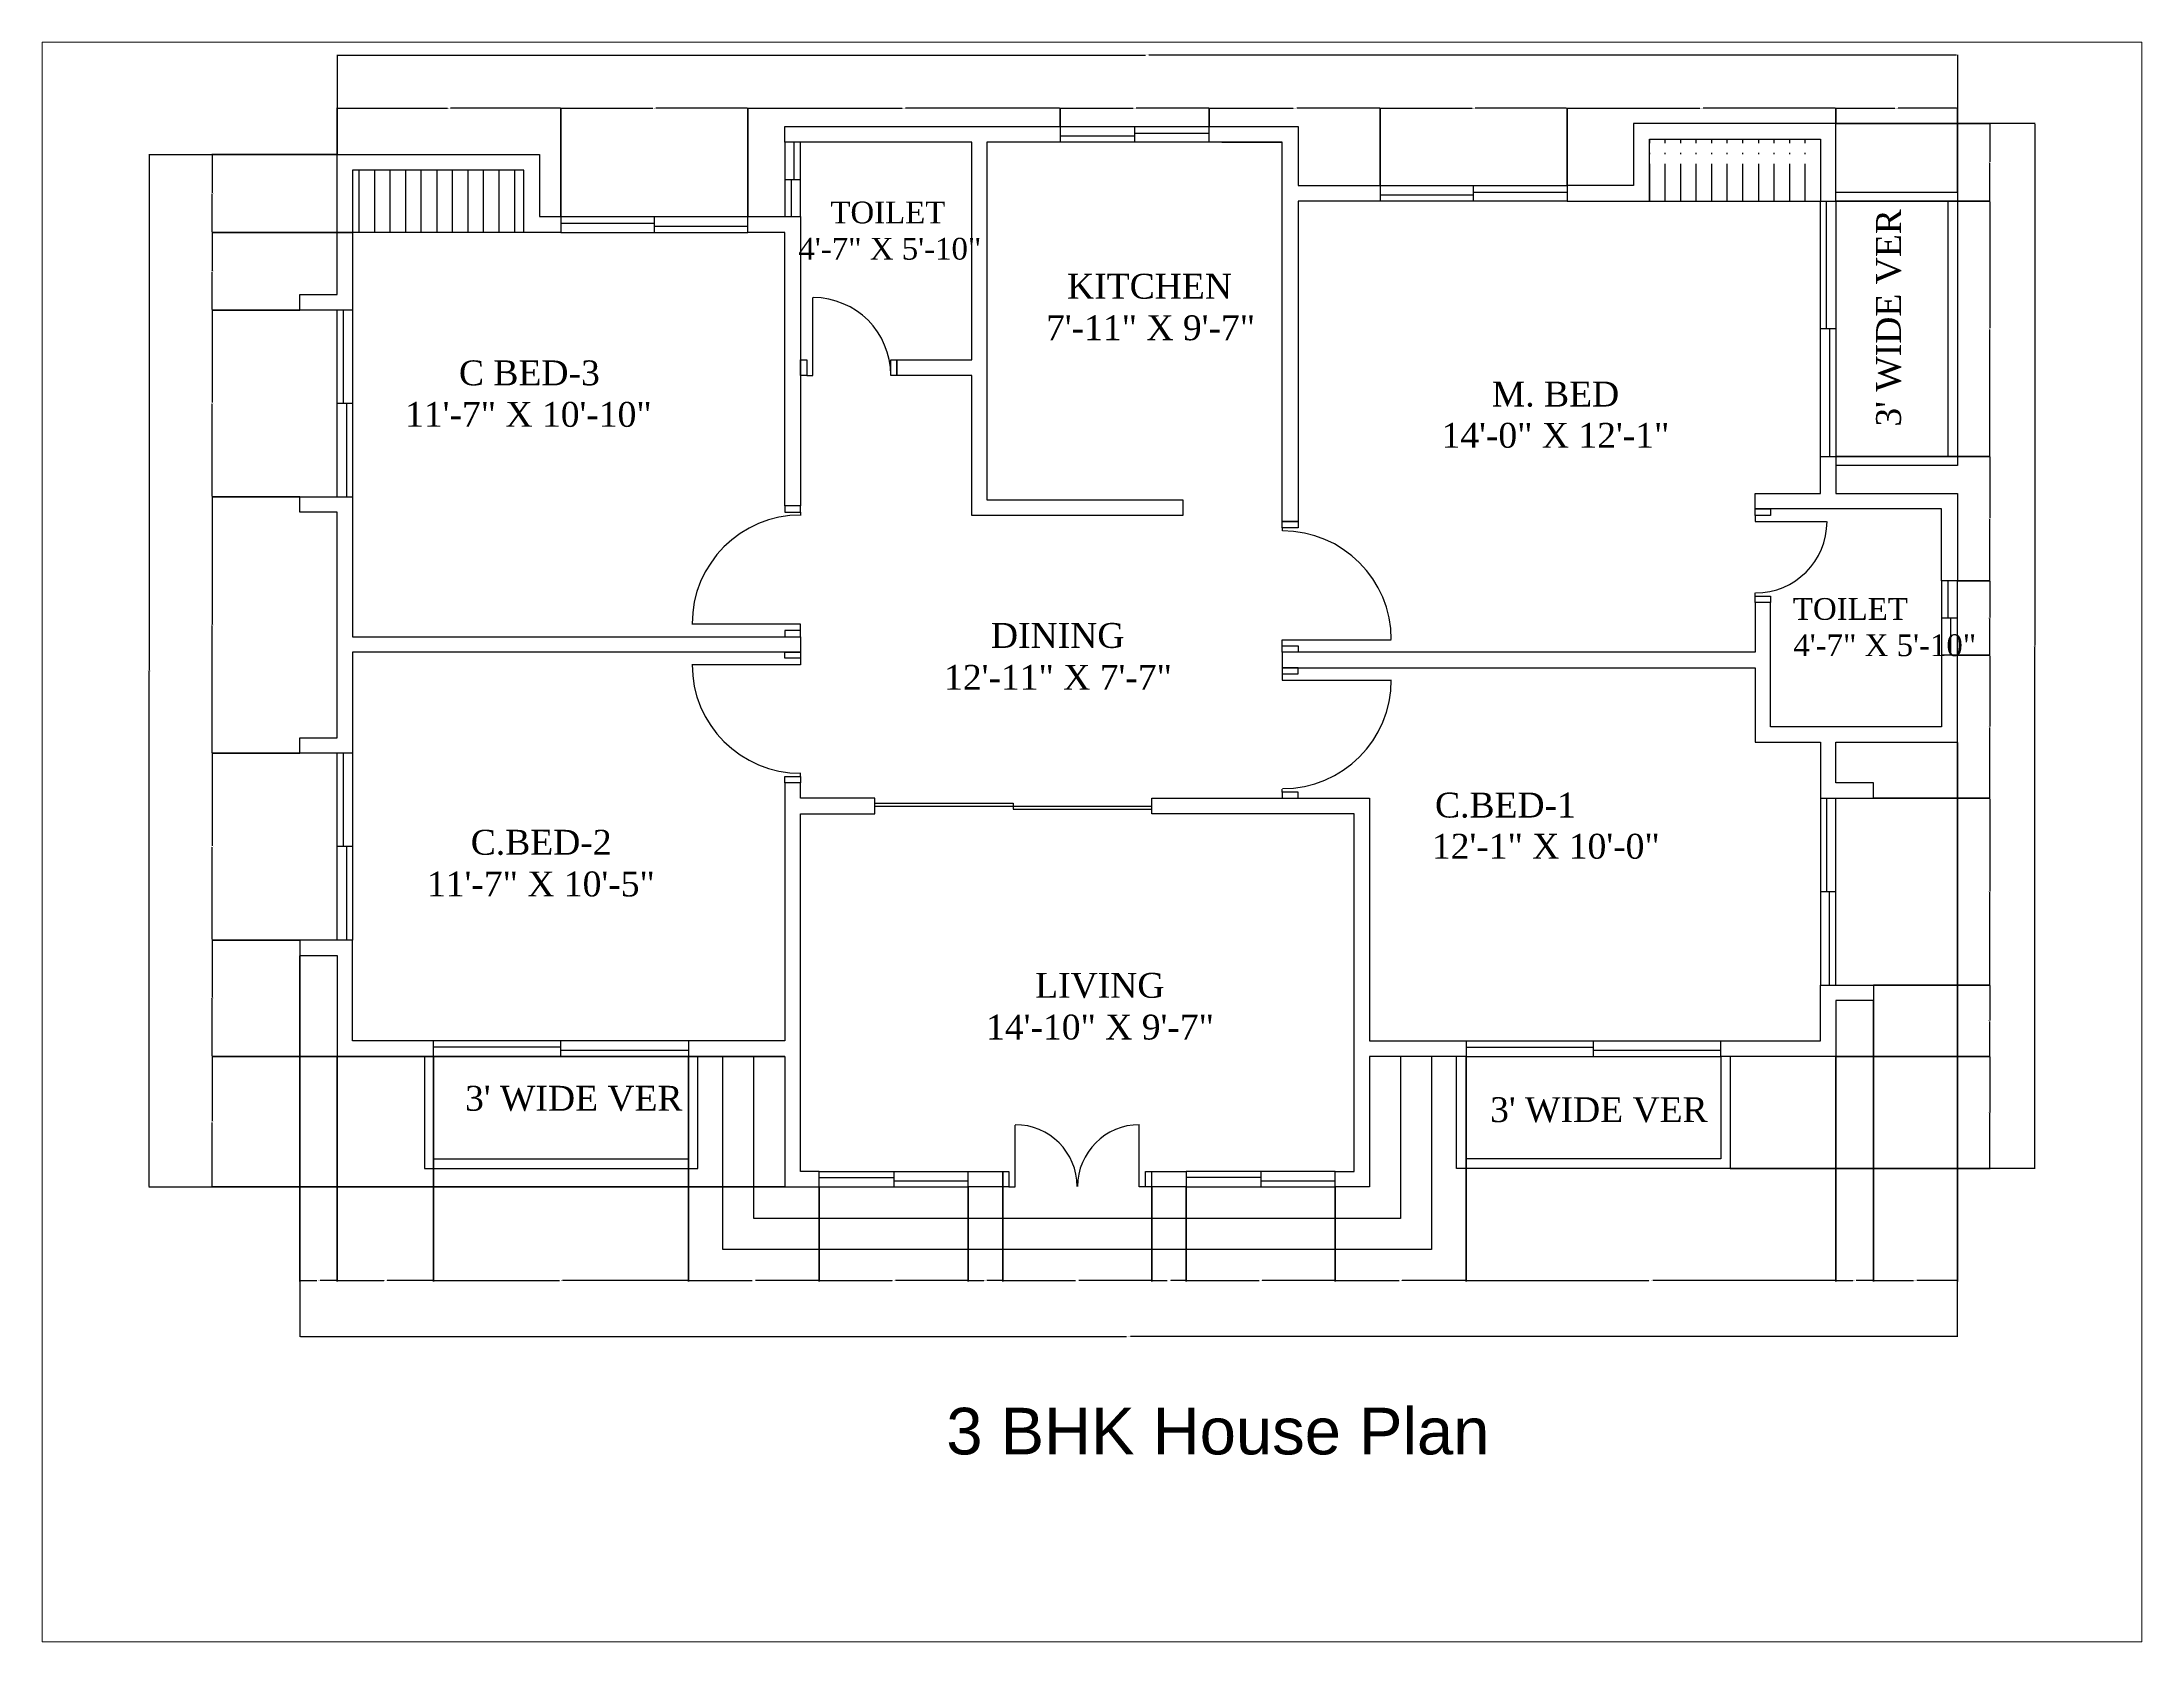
# Model space of a CAD drawing. Header units: inches. Extents: x 9.6 to 18, y 5.95 to 12.34.
import ezdxf

# ---------------------------------------------------------------- set-up
doc = ezdxf.new("R2010")
doc.units = ezdxf.units.IN
doc.header["$MEASUREMENT"] = 0
for name, color, linetype in [('PDF_0', 7, 'Continuous'), ('PDF_Boundary', 7, 'Continuous'), ('PDF_Text', 7, 'Continuous')]:
    doc.layers.add(name, color=color, linetype=linetype)
for name, color, linetype, true_color in [('PDF_door', 7, 'Continuous', 0xb85ba0), ('PDF_stair', 7, 'Continuous', 0xc06ddd), ('PDF_Varanda', 7, 'Continuous', 0xff7f7f), ('PDF_window', 7, 'Continuous', 0x7fdfff)]:
    doc.layers.add(name, color=color, linetype=linetype, true_color=true_color)
doc.styles.add('PDF Arial', font='arial.ttf')
doc.styles.add('PDF Times New Roman', font='times.ttf')

msp = doc.modelspace()

# ---------------------------------------------------------------- linework, layer by layer
at = {"layer": 'PDF_0', "lineweight": 0}
msp.add_lwpolyline([(9.6013, 5.9462), (17.9993, 5.9462), (17.9993, 12.3428), (9.6013, 12.3428)], close=True, dxfattribs=at)
at = {"layer": 'PDF_Boundary', "lineweight": 25}
for points in [[(10.7822, 12.292), (10.7822, 11.8931), (10.7822, 12.0803)], [(10.784, 12.2903), (14.0138, 12.2903)], [(17.2575, 12.2903), (14.0278, 12.2903)], [(17.261, 12.292), (17.261, 11.7444), (17.261, 12.0803)], [(10.784, 12.0786), (11.2231, 12.0786)], [(11.6745, 12.0786), (11.2354, 12.0786)], [(11.6798, 12.0786), (12.0437, 12.0786)], [(12.4216, 12.0786), (12.056, 12.0786)], [(12.4251, 12.0786), (13.041, 12.0786)], [(13.6708, 12.0786), (13.055, 12.0786)], [(13.6743, 12.0786), (13.9648, 12.0786)], [(14.2674, 12.0786), (13.977, 12.0786)], [(14.2727, 12.0786), (14.6051, 12.0786)], [(14.9515, 12.0786), (14.6191, 12.0786)], [(14.955, 12.0786), (15.3207, 12.0786)], [(15.6969, 12.0786), (15.333, 12.0786)], [(15.7021, 12.0786), (16.2305, 12.0786)], [(16.7729, 12.0786), (16.2445, 12.0786)], [(17.5724, 12.0174), (16.7764, 12.0174), (17.3922, 12.0174)], [(16.7781, 12.0786), (17.0108, 12.0786)], [(17.2575, 12.0786), (17.0248, 12.0786)], [(17.3905, 12.0139), (17.3905, 11.8634)], [(17.5707, 12.0139), (17.5707, 9.9301)], [(14.3199, 12.0051), (14.6244, 12.0051)], [(14.3199, 11.9421), (14.5614, 11.9421)], [(16.031, 11.9386), (16.031, 11.9544)], [(16.0923, 11.9386), (16.0923, 11.9544)], [(16.1553, 11.9386), (16.1553, 11.9544)], [(16.2165, 11.9386), (16.2165, 11.9544)], [(16.2795, 11.9386), (16.2795, 11.9544)], [(16.3407, 11.9386), (16.3407, 11.9544)], [(16.4037, 11.9386), (16.4037, 11.9544)], [(16.4667, 11.9386), (16.4667, 11.9544)], [(16.5279, 11.9386), (16.5279, 11.9544)], [(16.5909, 11.9386), (16.5909, 11.9544)], [(16.6522, 11.9386), (16.6522, 11.9544)], [(10.0282, 11.8931), (10.7805, 11.8931), (10.2801, 11.8931)], [(10.0299, 11.8896), (10.0299, 9.8304)], [(10.2819, 11.8896), (10.2819, 11.7392)], [(16.031, 11.8949), (16.031, 11.9001)], [(16.031, 11.7059), (16.031, 11.8564)], [(16.0923, 11.8949), (16.0923, 11.9001)], [(16.0923, 11.7059), (16.0923, 11.8564)], [(16.1553, 11.8949), (16.1553, 11.9001)], [(16.1553, 11.7059), (16.1553, 11.8564)], [(16.2165, 11.8949), (16.2165, 11.9001)], [(16.2165, 11.7059), (16.2165, 11.8564)], [(16.2795, 11.8949), (16.2795, 11.9001)], [(16.2795, 11.7059), (16.2795, 11.8564)], [(16.3407, 11.8949), (16.3407, 11.9001)], [(16.3407, 11.7059), (16.3407, 11.8564)], [(16.4037, 11.8949), (16.4037, 11.9001)], [(16.4037, 11.7059), (16.4037, 11.8564)], [(16.4667, 11.8949), (16.4667, 11.9001)], [(16.4667, 11.7059), (16.4667, 11.8564)], [(16.5279, 11.8949), (16.5279, 11.9001)], [(16.5279, 11.7059), (16.5279, 11.8564)], [(16.5909, 11.8949), (16.5909, 11.9001)], [(16.5909, 11.7059), (16.5909, 11.8564)], [(16.6522, 11.8949), (16.6522, 11.9001)], [(16.6522, 11.7059), (16.6522, 11.8564)], [(17.3905, 11.7077), (17.3905, 11.8599)], [(10.8697, 11.5817), (10.8697, 11.8301)], [(10.9327, 11.5817), (10.9327, 11.8301)], [(10.9939, 11.5817), (10.9939, 11.8301)], [(11.0569, 11.5817), (11.0569, 11.8301)], [(11.1182, 11.5817), (11.1182, 11.8301)], [(11.1812, 11.5817), (11.1812, 11.8301)], [(11.2424, 11.5817), (11.2424, 11.8301)], [(11.3054, 11.5817), (11.3054, 11.8301)], [(11.3666, 11.5817), (11.3666, 11.8301)], [(11.4296, 11.5817), (11.4296, 11.8301)], [(11.4926, 11.5817), (11.4926, 11.8301)], [(10.2819, 11.5835), (10.2819, 11.7357)], [(16.0293, 11.7059), (16.7134, 11.7059)], [(17.3905, 11.7042), (17.3905, 11.1985)], [(12.6351, 11.4575), (12.6351, 10.4882), (12.5721, 10.4882), (12.5721, 11.5817), (12.4234, 11.5817), (12.4234, 11.6447), (12.6351, 11.6447), (12.6351, 10.9484)], [(11.5276, 11.5817), (10.8435, 11.5817), (10.2801, 11.5817), (10.8435, 11.5817)], [(10.2819, 11.58), (10.2819, 11.4277)], [(10.2819, 11.2738), (10.2819, 11.4242)], [(10.2819, 11.2685), (10.2819, 10.9011)], [(17.3905, 10.6894), (17.3905, 11.1933)], [(10.2819, 10.5267), (10.2819, 10.8959)], [(17.3905, 10.6842), (17.3905, 10.441)], [(10.2819, 10.5232), (10.2819, 10.0141)], [(17.3905, 10.1908), (17.3905, 10.4357)], [(17.3905, 10.1873), (17.3905, 10.0421)], [(10.2819, 9.5014), (10.2819, 10.0106)], [(17.3905, 9.8933), (17.3905, 10.0386)], [(17.5707, 7.8411), (17.5707, 9.9266)], [(10.0299, 7.7676), (10.0299, 9.8269)], [(17.3905, 9.8881), (17.3905, 9.6082)], [(17.3905, 9.3212), (17.3905, 9.6029)], [(10.2819, 9.4979), (10.2819, 9.1288)], [(17.261, 7.1657), (17.261, 9.5417), (17.261, 7.3879)], [(12.5721, 8.2872), (10.2801, 8.2872), (12.5721, 8.2872), (12.1872, 8.2872), (12.5721, 8.2872), (12.5721, 7.7658), (12.7086, 7.7658), (12.7086, 7.8271), (12.6351, 7.8271), (12.6351, 9.2565), (12.9325, 9.2565), (12.9325, 9.3195), (12.6351, 9.3195), (12.6351, 9.3807), (12.5721, 9.3807), (12.5721, 8.3502), (12.1872, 8.3502), (12.1872, 8.2872), (12.1872, 7.3879), (12.1872, 8.2872)], [(17.3905, 9.316), (17.3905, 8.9486)], [(10.2819, 8.7561), (10.2819, 9.1235)], [(17.3905, 8.5759), (17.3905, 8.9433)], [(10.2819, 8.7509), (10.2819, 8.5234)], [(11.1672, 8.2872), (11.1672, 7.3879), (11.1672, 8.2872), (11.1672, 8.3502), (10.8435, 8.3502), (10.8435, 8.7526), (10.7822, 8.7526), (10.6318, 8.7526), (10.6318, 8.6914), (10.7822, 8.6914), (10.7822, 8.2872), (10.7822, 7.3879), (10.7822, 8.2872), (11.1672, 8.2872), (10.7822, 8.2872)], [(10.6318, 7.3879), (10.6318, 8.6896), (10.6318, 7.1657)], [(17.3905, 8.5706), (17.3905, 8.4324)], [(10.2819, 8.289), (10.2819, 8.5182)], [(17.3905, 8.289), (17.3905, 8.4272)], [(10.2819, 8.2855), (10.2819, 8.0283)], [(17.3905, 8.2855), (17.3905, 8.065)], [(10.2819, 7.7676), (10.2819, 8.023)], [(17.3905, 7.8411), (17.3905, 8.0615)], [(17.5724, 7.8393), (16.353, 7.8393), (17.3922, 7.8393)], [(10.0282, 7.7658), (12.5721, 7.7658), (10.2801, 7.7658)], [(10.6353, 7.3914), (10.7, 7.3914)], [(10.7787, 7.3914), (10.714, 7.3914)], [(10.784, 7.3914), (10.9677, 7.3914)], [(11.1654, 7.3914), (10.9817, 7.3914)], [(11.1689, 7.3914), (11.671, 7.3914)], [(12.1837, 7.3914), (11.6833, 7.3914)], [(12.1889, 7.3914), (12.4409, 7.3914)], [(12.7068, 7.3914), (12.4549, 7.3914)], [(12.7121, 7.3914), (13.0007, 7.3914)], [(13.3034, 7.3914), (13.0147, 7.3914)], [(13.3087, 7.3914), (13.3682, 7.3914)], [(13.4399, 7.3914), (13.3804, 7.3914)], [(13.4451, 7.3914), (13.7338, 7.3914)], [(14.0365, 7.3914), (13.7478, 7.3914)], [(14.0418, 7.3914), (14.1012, 7.3914)], [(14.1747, 7.3914), (14.1152, 7.3914)], [(14.1782, 7.3914), (14.4687, 7.3914)], [(14.7713, 7.3914), (14.4809, 7.3914)], [(14.7748, 7.3914), (15.0285, 7.3914)], [(15.2927, 7.3914), (15.0408, 7.3914)], [(15.298, 7.3914), (16.0275, 7.3914)], [(16.7729, 7.3914), (16.0433, 7.3914)], [(16.7781, 7.3914), (16.8429, 7.3914)], [(16.9216, 7.3914), (16.8569, 7.3914)], [(16.9268, 7.3914), (17.0861, 7.3914)], [(17.2575, 7.3914), (17.0983, 7.3914)], [(10.6353, 7.1675), (13.9385, 7.1675)], [(17.2575, 7.1675), (13.9543, 7.1675)]]:
    msp.add_lwpolyline(points, dxfattribs=at)
for points in [[(10.7822, 11.3333), (10.7822, 11.8931), (11.5906, 11.8931), (11.5906, 11.6447), (11.6763, 11.6447), (11.6763, 12.0803), (11.6763, 11.6447), (11.6763, 11.5817), (11.5276, 11.5817), (11.5276, 11.8301), (10.8435, 11.8301), (10.8435, 11.2703), (10.7822, 11.2703), (10.6318, 11.2703), (10.6318, 11.3333)], [(12.4234, 12.0803), (12.4234, 11.6447)], [(13.6726, 12.0803), (13.6726, 12.0051)], [(14.2692, 12.0803), (14.2692, 12.0051)], [(14.9533, 12.0803), (14.9533, 11.7689)], [(15.7004, 12.0803), (15.7004, 11.7689)], [(15.7004, 11.7689), (15.7004, 11.7059), (16.0293, 11.7059), (16.0293, 11.9544), (16.7134, 11.9544), (16.7134, 11.7059), (16.7746, 11.7059), (16.7746, 12.0174), (15.9663, 12.0174), (15.9663, 11.7689)], [(16.7746, 12.0803), (16.7746, 12.0174)], [(13.02, 11.0726), (13.3192, 11.0726), (13.3192, 11.9421), (12.5721, 11.9421), (12.5721, 12.0051), (13.6726, 12.0051), (13.6726, 11.9421), (13.3804, 11.9421), (13.3804, 10.5127), (14.1642, 10.5127), (14.1642, 10.4497), (13.3192, 10.4497), (13.3192, 11.0096), (13.02, 11.0096)], [(14.6244, 10.4252), (14.5614, 10.4252), (14.5614, 11.9421), (14.2692, 11.9421), (14.2692, 12.0051), (14.6244, 12.0051), (14.6244, 11.7689), (14.9533, 11.7689), (14.9533, 11.7059), (14.6244, 11.7059)], [(17.3922, 11.7059), (16.7764, 11.7059)], [(10.2801, 11.2703), (10.6318, 11.2703)], [(16.7134, 10.5372), (16.7134, 10.6859), (16.7746, 10.6859), (16.7746, 10.5372), (17.261, 10.5372), (17.261, 10.189), (17.198, 10.189), (17.198, 10.476), (16.4527, 10.476), (16.4527, 10.5372)], [(17.3922, 10.6859), (16.7764, 10.6859)], [(10.2801, 10.5249), (10.6318, 10.5249)], [(10.7822, 9.4997), (10.6318, 9.4997), (10.6318, 9.5609), (10.7822, 9.5609), (10.7822, 10.4637), (10.6318, 10.4637), (10.6318, 10.5249), (10.7822, 10.5249), (10.8435, 10.5249), (10.8435, 9.9651), (12.6351, 9.9651), (12.6351, 9.9038), (10.8435, 9.9038), (10.8435, 9.4997)], [(17.3922, 10.189), (17.261, 10.189)], [(17.198, 9.6047), (16.5139, 9.6047), (16.5139, 10.1015), (16.4527, 10.1015), (16.4527, 9.9038), (14.5614, 9.9038), (14.5614, 9.8409), (16.4527, 9.8409), (16.4527, 9.5434), (16.7134, 9.5434), (16.7134, 9.3195), (16.7746, 9.3195), (16.9251, 9.3195), (16.9251, 9.3807), (16.7746, 9.3807), (16.7746, 9.5434), (17.261, 9.5434), (17.261, 9.8916), (17.198, 9.8916)], [(17.3922, 9.8916), (17.261, 9.8916)], [(10.2801, 9.4997), (10.6318, 9.4997)], [(14.9096, 7.7658), (14.7731, 7.7658), (14.7731, 7.8271), (14.8483, 7.8271), (14.8483, 9.2565), (14.04, 9.2565), (14.04, 9.3195), (14.8483, 9.3195), (14.9096, 9.3195), (14.9096, 8.3502), (15.2962, 8.3502), (15.2962, 8.2872), (14.9096, 8.2872)], [(17.3922, 9.3195), (16.9251, 9.3195)], [(10.2801, 8.7526), (10.6318, 8.7526)], [(16.7746, 8.5724), (16.9251, 8.5724), (16.9251, 8.5112), (16.7746, 8.5112), (16.7746, 8.2872), (16.3145, 8.2872), (16.3145, 8.3502), (16.7134, 8.3502), (16.7134, 8.5724)], [(17.3922, 8.5724), (16.9251, 8.5724)], [(16.9251, 7.3879), (16.9251, 8.5094)], [(15.2962, 7.3879), (15.2962, 8.2872)], [(16.7746, 7.3879), (16.7746, 8.2872)], [(17.3922, 8.2872), (16.7764, 8.2872)], [(13.3052, 7.8271), (13.4434, 7.8271), (13.4434, 7.7658), (13.3052, 7.7658)], [(14.1765, 7.8271), (14.1765, 7.7658), (14.04, 7.7658), (14.04, 7.8271)], [(12.7086, 7.3879), (12.7086, 7.7641)], [(13.3052, 7.3879), (13.3052, 7.7641)], [(13.4434, 7.3879), (13.4434, 7.7641)], [(14.04, 7.3879), (14.04, 7.7641)], [(14.1765, 7.3879), (14.1765, 7.7641)], [(14.7731, 7.3879), (14.7731, 7.7641)]]:
    msp.add_lwpolyline(points, close=True, dxfattribs=at)
at = {"layer": 'PDF_Boundary', "transparency": 33554559}
for points in [[(10.784, 12.2903), (10.7822, 12.2903), (10.7822, 12.2903)], [(17.2575, 12.2903), (17.261, 12.2903), (17.261, 12.2903)], [(10.784, 12.0786), (10.7822, 12.0786), (10.7822, 12.0786)], [(11.6745, 12.0786), (11.6763, 12.0786), (11.6763, 12.0786)], [(11.6798, 12.0786), (11.6763, 12.0786), (11.6763, 12.0786)], [(12.4216, 12.0786), (12.4234, 12.0786), (12.4234, 12.0786)], [(12.4251, 12.0786), (12.4234, 12.0786), (12.4234, 12.0786)], [(13.6708, 12.0786), (13.6726, 12.0786), (13.6726, 12.0786)], [(13.6743, 12.0786), (13.6726, 12.0786), (13.6726, 12.0786)], [(14.2674, 12.0786), (14.2692, 12.0786), (14.2692, 12.0786)], [(14.2727, 12.0786), (14.2692, 12.0786), (14.2692, 12.0786)], [(14.9515, 12.0786), (14.9533, 12.0786), (14.9533, 12.0786)], [(14.955, 12.0786), (14.9533, 12.0786), (14.9533, 12.0786)], [(15.6969, 12.0786), (15.7004, 12.0786), (15.7004, 12.0786)], [(15.7021, 12.0786), (15.7004, 12.0786), (15.7004, 12.0786)], [(16.7729, 12.0786), (16.7746, 12.0786), (16.7746, 12.0786)], [(16.7781, 12.0786), (16.7746, 12.0786), (16.7746, 12.0786)], [(17.2575, 12.0786), (17.261, 12.0786), (17.261, 12.0786)], [(17.3887, 12.0139), (17.3905, 12.0139), (17.3905, 12.0174)], [(17.5707, 12.0139), (17.5707, 12.0174), (17.5707, 12.0174)], [(10.0299, 11.8896), (10.0299, 11.8931), (10.0299, 11.8931)], [(10.2819, 11.8896), (10.2819, 11.8931), (10.2819, 11.8931)], [(17.3887, 11.7077), (17.3905, 11.7077), (17.3905, 11.7059)], [(17.3887, 11.7042), (17.3905, 11.7042), (17.3905, 11.7059)], [(10.2819, 11.5835), (10.2819, 11.5817), (10.2819, 11.5817)], [(10.2819, 11.58), (10.2819, 11.5817), (10.2819, 11.5817)], [(10.2819, 11.2738), (10.2819, 11.2703), (10.2819, 11.2703)], [(10.2819, 11.2685), (10.2819, 11.2703), (10.2819, 11.2703)], [(17.3887, 10.6894), (17.3905, 10.6894), (17.3905, 10.6859)], [(17.3887, 10.6842), (17.3905, 10.6842), (17.3905, 10.6859)], [(10.2819, 10.5267), (10.2819, 10.5249), (10.2819, 10.5249)], [(10.2819, 10.5232), (10.2819, 10.5249), (10.2819, 10.5249)], [(17.3887, 10.1908), (17.3905, 10.1908), (17.3905, 10.189)], [(17.3887, 10.1873), (17.3905, 10.1873), (17.3905, 10.189)], [(17.3887, 9.8933), (17.3905, 9.8933), (17.3905, 9.8916)], [(17.3887, 9.8881), (17.3905, 9.8881), (17.3905, 9.8916)], [(10.2819, 9.5014), (10.2819, 9.4997), (10.2819, 9.4997)], [(10.2819, 9.4979), (10.2819, 9.4997), (10.2819, 9.4997)], [(17.3887, 9.3212), (17.3905, 9.3212), (17.3905, 9.3195)], [(17.3887, 9.316), (17.3905, 9.316), (17.3905, 9.3195)], [(10.2819, 8.7561), (10.2819, 8.7526), (10.2819, 8.7526)], [(10.2819, 8.7509), (10.2819, 8.7526), (10.2819, 8.7526)], [(17.3887, 8.5759), (17.3905, 8.5759), (17.3905, 8.5724)], [(17.3887, 8.5706), (17.3905, 8.5706), (17.3905, 8.5724)], [(10.2819, 8.289), (10.2819, 8.2872), (10.2819, 8.2872)], [(10.2819, 8.2855), (10.2819, 8.2872), (10.2819, 8.2872)], [(17.3887, 8.289), (17.3905, 8.289), (17.3905, 8.2872)], [(17.3887, 8.2855), (17.3905, 8.2855), (17.3905, 8.2872)], [(17.3887, 7.8411), (17.3905, 7.8411), (17.3905, 7.8393)], [(17.5707, 7.8411), (17.5707, 7.8393), (17.5707, 7.8393)], [(10.0299, 7.7676), (10.0299, 7.7658), (10.0299, 7.7658)], [(10.2819, 7.7676), (10.2819, 7.7658), (10.2819, 7.7658)], [(10.6353, 7.3914), (10.6353, 7.3897), (10.6318, 7.3914)], [(10.7787, 7.3914), (10.7787, 7.3897), (10.7822, 7.3914)], [(10.784, 7.3914), (10.784, 7.3897), (10.7822, 7.3914)], [(11.1654, 7.3914), (11.1654, 7.3897), (11.1672, 7.3914)], [(11.1689, 7.3914), (11.1689, 7.3897), (11.1672, 7.3914)], [(12.1837, 7.3914), (12.1837, 7.3897), (12.1872, 7.3914)], [(12.1889, 7.3914), (12.1889, 7.3897), (12.1872, 7.3914)], [(12.7068, 7.3914), (12.7068, 7.3897), (12.7086, 7.3914)], [(12.7121, 7.3914), (12.7121, 7.3897), (12.7086, 7.3914)], [(13.3034, 7.3914), (13.3034, 7.3897), (13.3052, 7.3914)], [(13.3087, 7.3914), (13.3087, 7.3897), (13.3052, 7.3914)], [(13.4399, 7.3914), (13.4399, 7.3897), (13.4434, 7.3914)], [(13.4451, 7.3914), (13.4451, 7.3897), (13.4434, 7.3914)], [(14.0365, 7.3914), (14.0365, 7.3897), (14.04, 7.3914)], [(14.0418, 7.3914), (14.0418, 7.3897), (14.04, 7.3914)], [(14.1747, 7.3914), (14.1747, 7.3897), (14.1765, 7.3914)], [(14.1782, 7.3914), (14.1782, 7.3897), (14.1765, 7.3914)], [(14.7713, 7.3914), (14.7713, 7.3897), (14.7731, 7.3914)], [(14.7748, 7.3914), (14.7748, 7.3897), (14.7731, 7.3914)], [(15.2927, 7.3914), (15.2927, 7.3897), (15.2962, 7.3914)], [(15.298, 7.3914), (15.298, 7.3897), (15.2962, 7.3914)], [(16.7729, 7.3914), (16.7729, 7.3897), (16.7746, 7.3914)], [(16.7781, 7.3914), (16.7781, 7.3897), (16.7746, 7.3914)], [(16.9216, 7.3914), (16.9216, 7.3897), (16.9251, 7.3914)], [(16.9268, 7.3914), (16.9268, 7.3897), (16.9251, 7.3914)], [(17.2575, 7.3914), (17.2575, 7.3897), (17.261, 7.3914)], [(10.6353, 7.1675), (10.6318, 7.1675), (10.6318, 7.1675)], [(17.2575, 7.1675), (17.261, 7.1675), (17.261, 7.1675)]]:
    msp.add_solid(points, dxfattribs=at)
at = {"layer": 'PDF_door', "lineweight": 25}
for points in [[(16.7134, 10.6859), (16.7134, 11.7059)], [(16.7379, 11.1968), (16.7379, 11.7059)], [(16.7746, 11.7059), (16.7746, 10.6859)], [(12.6596, 11.0096), (12.6841, 11.0096), (12.6841, 11.321)], [(16.7134, 11.1968), (16.7746, 11.1968)], [(16.7501, 11.1968), (16.7501, 10.6859)], [(12.6351, 10.4637), (12.6351, 10.4497)], [(16.4527, 10.4497), (16.4527, 10.4252), (16.7379, 10.4252)], [(14.5614, 10.4007), (14.5614, 10.3885)], [(16.4527, 10.1278), (16.4527, 10.14)], [(12.6351, 9.9896), (12.5721, 9.9896), (12.5721, 9.9651), (12.6351, 9.9651), (12.6351, 9.9896), (12.6351, 10.0158), (12.1994, 10.0158)], [(14.5614, 9.9283), (14.6244, 9.9283), (14.6244, 9.9038), (14.5614, 9.9038), (14.5614, 9.9283), (14.5614, 9.9528), (14.997, 9.9528)], [(12.6351, 9.8793), (12.5721, 9.8793), (12.5721, 9.9038), (12.6351, 9.9038), (12.6351, 9.8793), (12.6351, 9.8531), (12.1994, 9.8531)], [(14.5614, 9.8164), (14.6244, 9.8164), (14.6244, 9.8409), (14.5614, 9.8409), (14.5614, 9.8164), (14.5614, 9.7919), (14.997, 9.7919)], [(12.6351, 9.407), (12.6351, 9.4192)], [(14.5614, 9.344), (14.5614, 9.3562)], [(12.9325, 9.3002), (13.4854, 9.3002), (13.4854, 9.2757), (14.04, 9.2757)], [(12.9325, 9.288), (14.04, 9.288)], [(12.1872, 8.3502), (11.1672, 8.3502)], [(11.6763, 8.324), (11.1672, 8.324)], [(11.6763, 8.2872), (11.6763, 8.3502)], [(15.2962, 8.3502), (16.3145, 8.3502)], [(15.2962, 8.324), (15.8053, 8.324)], [(15.8053, 8.2872), (15.8053, 8.3502)], [(11.1672, 8.2872), (12.1872, 8.2872)], [(11.6763, 8.3117), (12.1872, 8.3117)], [(15.2962, 8.2872), (16.3145, 8.2872)], [(15.8053, 8.3117), (16.3145, 8.3117)], [(13.4679, 7.7658), (13.4924, 7.7658), (13.4924, 8.0125)], [(14.0138, 7.7658), (13.9893, 7.7658), (13.9893, 8.0125)]]:
    msp.add_lwpolyline(points, dxfattribs=at)
for points in [[(12.6351, 11.0726), (12.6596, 11.0726), (12.6596, 11.0096), (12.6351, 11.0096)], [(12.9955, 11.0726), (13.02, 11.0726), (13.02, 11.0096), (12.9955, 11.0096)], [(12.6351, 10.4882), (12.5721, 10.4882), (12.5721, 10.4637), (12.6351, 10.4637)], [(14.5614, 10.4252), (14.6244, 10.4252), (14.6244, 10.4007), (14.5614, 10.4007)], [(16.4527, 10.476), (16.5139, 10.476), (16.5139, 10.4497), (16.4527, 10.4497)], [(16.4527, 10.1278), (16.5139, 10.1278), (16.5139, 10.1015), (16.4527, 10.1015)], [(12.6351, 9.3807), (12.5721, 9.3807), (12.5721, 9.407), (12.6351, 9.407)], [(14.5614, 9.3195), (14.6244, 9.3195), (14.6244, 9.344), (14.5614, 9.344)], [(13.4434, 7.8271), (13.4679, 7.8271), (13.4679, 7.7658), (13.4434, 7.7658)], [(14.0138, 7.8271), (14.0383, 7.8271), (14.0383, 7.7658), (14.0138, 7.7658)]]:
    msp.add_lwpolyline(points, close=True, dxfattribs=at)
for centre, radius, start, end in [((12.6849, 11.0105), 0.3106, 0.00001, 89.99999), ((12.6359, 10.0167), 0.4348, 90.00002, 179.99998), ((16.4536, 10.4261), 0.2861, 270.00004, 359.99996), ((14.5623, 9.9537), 0.4348, 0.00002, 89.99998), ((12.6359, 9.854), 0.4348, 180.00002, 269.99998), ((14.5623, 9.7927), 0.4348, 270.00002, 359.99998), ((13.4933, 7.7667), 0.2476, 0.00002, 89.99998), ((13.9901, 7.7667), 0.2476, 90.00002, 179.99998)]:
    msp.add_arc(centre, radius, start, end, dxfattribs=at)
at = {"layer": 'PDF_stair', "lineweight": 25}
for points in [[(15.158, 8.2872), (15.158, 7.5156), (12.3236, 7.5156), (12.3236, 8.2872)], [(15.0338, 8.2872), (15.0338, 7.6399), (12.4479, 7.6399), (12.4479, 8.2872)]]:
    msp.add_lwpolyline(points, dxfattribs=at)
at = {"layer": 'PDF_Varanda', "lineweight": 25}
for points in [[(16.7746, 11.7427), (17.261, 11.7427), (17.261, 10.6492), (16.7746, 10.6492)], [(16.7746, 11.7059), (17.2225, 11.7059), (17.2225, 10.6859), (16.7746, 10.6859)], [(11.1304, 8.2872), (11.1304, 7.8393), (12.2239, 7.8393), (12.2239, 8.2872)], [(11.1672, 8.2872), (11.1672, 7.8778), (12.1872, 7.8778), (12.1872, 8.2872)], [(16.353, 8.2872), (16.353, 7.8393), (15.2577, 7.8393), (15.2577, 8.2872)], [(16.3145, 8.2872), (16.3145, 7.8778), (15.2962, 7.8778), (15.2962, 8.2872)]]:
    msp.add_lwpolyline(points, dxfattribs=at)
at = {"layer": 'PDF_window', "lineweight": 25}
for points in [[(12.5721, 11.9421), (12.5721, 11.6447)], [(12.6088, 11.7934), (12.6088, 11.9421)], [(12.6351, 11.6447), (12.6351, 11.9421)], [(13.6726, 12.0051), (14.2692, 12.0051)], [(13.9718, 11.9666), (13.6726, 11.9666)], [(14.2692, 11.9421), (13.6726, 11.9421)], [(13.9718, 11.9421), (13.9718, 12.0051)], [(13.9718, 11.9789), (14.2692, 11.9789)], [(12.5721, 11.7934), (12.6351, 11.7934)], [(12.5966, 11.7934), (12.5966, 11.6447)], [(14.9533, 11.7689), (15.7004, 11.7689)], [(15.326, 11.7059), (15.326, 11.7689)], [(15.326, 11.7304), (14.9533, 11.7304)], [(15.7004, 11.7059), (14.9533, 11.7059)], [(15.326, 11.7427), (15.7004, 11.7427)], [(11.6763, 11.6447), (12.4234, 11.6447)], [(11.6763, 11.6184), (12.0507, 11.6184)], [(12.0507, 11.5817), (12.0507, 11.6447)], [(12.0507, 11.6062), (12.4234, 11.6062)], [(11.6763, 11.5817), (12.4234, 11.5817)], [(10.7822, 10.5249), (10.7822, 11.2703)], [(10.8067, 10.8976), (10.8067, 11.2703)], [(10.8435, 11.2703), (10.8435, 10.5249)], [(10.8435, 10.8976), (10.7822, 10.8976)], [(10.819, 10.8976), (10.819, 10.5249)], [(17.198, 10.189), (17.198, 9.8916)], [(17.2225, 10.189), (17.2225, 10.0403)], [(17.261, 9.8916), (17.261, 10.189)], [(17.198, 10.0403), (17.261, 10.0403)], [(17.2348, 9.8916), (17.2348, 10.0403)], [(10.7822, 8.7526), (10.7822, 9.4997)], [(10.8067, 9.127), (10.8067, 9.4997)], [(10.8435, 9.4997), (10.8435, 8.7526)], [(16.7134, 9.3195), (16.7134, 8.5724)], [(16.7379, 9.3195), (16.7379, 8.9468)], [(16.7746, 8.5724), (16.7746, 9.3195)], [(10.8435, 9.127), (10.7822, 9.127)], [(10.819, 9.127), (10.819, 8.7526)], [(16.7134, 8.9468), (16.7746, 8.9468)], [(16.7501, 8.5724), (16.7501, 8.9468)], [(12.7086, 7.8271), (13.3052, 7.8271)], [(13.0077, 7.8271), (13.0077, 7.7658)], [(14.7731, 7.8271), (14.1765, 7.8271)], [(14.4757, 7.8271), (14.4757, 7.7658)], [(12.7086, 7.8026), (13.0077, 7.8026)], [(12.7086, 7.7658), (13.3052, 7.7658)], [(13.0077, 7.7903), (13.3052, 7.7903)], [(14.4757, 7.8026), (14.1765, 7.8026)], [(14.1765, 7.7658), (14.7731, 7.7658)], [(14.4757, 7.7903), (14.7731, 7.7903)]]:
    msp.add_lwpolyline(points, dxfattribs=at)

# ---------------------------------------------------------------- texts
at = {"layer": 'PDF_Text', "attachment_point": 7}
for s, insert, char_height, style in [('521.0000', (14.0138, 12.2903), 0.00224, 'PDF Arial'), ('72.0000', (11.2231, 12.0768), 0.00224, 'PDF Arial'), ('60.0000', (12.0437, 12.0768), 0.00224, 'PDF Arial'), ('100.5000', (13.041, 12.0768), 0.00224, 'PDF Arial'), ('48.0000', (13.9648, 12.0768), 0.00224, 'PDF Arial'), ('55.0000', (14.6051, 12.0768), 0.00224, 'PDF Arial'), ('60.0000', (15.3207, 12.0768), 0.00224, 'PDF Arial'), ('86.5000', (16.2323, 12.0768), 0.00224, 'PDF Arial'), ('39.0000', (17.0126, 12.0768), 0.00224, 'PDF Arial'), ('25.0000', (17.3835, 11.8599), 0.00224, 'PDF Arial'), ('25.0000', (10.2766, 11.7356), 0.00224, 'PDF Arial'), ('TOILET', (12.754, 11.6165), 0.08703, 'PDF Times New Roman'), ('4\'-7" X 5\'-10"', (12.6263, 11.4715), 0.087026, 'PDF Times New Roman'), ('25.0000', (10.2766, 11.426), 0.00224, 'PDF Arial'), ('KITCHEN', (13.7006, 11.3153), 0.09946, 'PDF Times New Roman'), ('7\'-11" X 9\'-7"', (13.6166, 11.1493), 0.099458, 'PDF Times New Roman'), ('82.0000', (17.3835, 11.195), 0.00224, 'PDF Arial'), ('C BED-3', (11.2686, 10.9689), 0.09946, 'PDF Times New Roman'), ('M. BED', (15.3994, 10.8834), 0.09946, 'PDF Times New Roman'), ('60.0000', (10.2766, 10.8976), 0.00224, 'PDF Arial'), ('11\'-7" X 10\'-10"', (11.0534, 10.8029), 0.099458, 'PDF Times New Roman'), ('14\'-0" X 12\'-1"', (15.1982, 10.7192), 0.099458, 'PDF Times New Roman'), ('40.0000', (17.3835, 10.4374), 0.00224, 'PDF Arial'), ('TOILET', (16.6032, 10.0314), 0.08703, 'PDF Times New Roman'), ('82.5000', (10.2766, 10.0105), 0.00224, 'PDF Arial'), ('DINING', (13.3961, 9.9191), 0.09946, 'PDF Times New Roman'), ('24.0000', (17.3835, 10.0385), 0.00224, 'PDF Arial'), ('4\'-7" X 5\'-10"', (16.6049, 9.8863), 0.087026, 'PDF Times New Roman'), ('336.0000', (17.5637, 9.9265), 0.00224, 'PDF Arial'), ('332.0000', (10.0229, 9.8268), 0.00224, 'PDF Arial'), ('12\'-11" X 7\'-7"', (13.2089, 9.7531), 0.099458, 'PDF Times New Roman'), ('46.0000', (17.3835, 9.6046), 0.00224, 'PDF Arial'), ('C.BED-1', (15.172, 9.2403), 0.09946, 'PDF Times New Roman'), ('C.BED-2', (11.3159, 9.0916), 0.09946, 'PDF Times New Roman'), ('12\'-1" X 10\'-0"', (15.1597, 9.0763), 0.099458, 'PDF Times New Roman'), ('60.0000', (10.2766, 9.1252), 0.00224, 'PDF Arial'), ('11\'-7" X 10\'-5"', (11.1409, 8.9256), 0.099458, 'PDF Times New Roman'), ('60.0000', (17.3835, 8.945), 0.00224, 'PDF Arial'), ('LIVING', (13.5729, 8.5194), 0.09946, 'PDF Times New Roman'), ('37.5000', (10.2766, 8.5199), 0.00224, 'PDF Arial'), ('14\'-10" X 9\'-7"', (13.3769, 8.3534), 0.099458, 'PDF Times New Roman'), ('23.0000', (17.3835, 8.4289), 0.00224, 'PDF Arial'), ("3' WIDE VER", (11.2931, 8.068), 0.099458, 'PDF Times New Roman'), ("3' WIDE VER", (15.3924, 8.0225), 0.099458, 'PDF Times New Roman'), ('36.0000', (17.3835, 8.0615), 0.00224, 'PDF Arial'), ('42.0000', (10.2766, 8.0247), 0.00224, 'PDF Arial'), ('12.0000', (10.7018, 7.3896), 0.00224, 'PDF Arial'), ('31.0000', (10.9695, 7.3896), 0.00224, 'PDF Arial'), ('82.0000', (11.671, 7.3896), 0.00224, 'PDF Arial'), ('42.0000', (12.4426, 7.3896), 0.00224, 'PDF Arial'), ('48.0000', (13.0025, 7.3896), 0.00224, 'PDF Arial'), ('11.0000', (13.3682, 7.3896), 0.00224, 'PDF Arial'), ('48.0000', (13.7356, 7.3896), 0.00224, 'PDF Arial'), ('11.0000', (14.103, 7.3896), 0.00224, 'PDF Arial'), ('48.0000', (14.4687, 7.3896), 0.00224, 'PDF Arial'), ('42.0000', (15.0285, 7.3896), 0.00224, 'PDF Arial'), ('119.0000', (16.0293, 7.3896), 0.00224, 'PDF Arial'), ('12.0000', (16.8446, 7.3896), 0.00224, 'PDF Arial'), ('27.0000', (17.0861, 7.3896), 0.00224, 'PDF Arial'), ('533.0000', (13.9403, 7.1674), 0.00224, 'PDF Arial')]:
    msp.add_mtext(s, dxfattribs=dict(at, insert=insert, char_height=char_height, style=style))
at = {"layer": 'PDF_Text', "insert": (17.0375, 10.8049), "char_height": 0.099458, "attachment_point": 7, "rotation": 90, "style": 'PDF Times New Roman'}
msp.add_mtext("3' WIDE VER", dxfattribs=at)
at = {"layer": 'PDF_Text', "color": 11, "true_color": 0xff7f7f, "insert": (13.2177, 6.6935), "char_height": 0.186483, "attachment_point": 7, "style": 'PDF Arial'}
msp.add_mtext('3 BHK House Plan', dxfattribs=at)

doc.saveas('drawing.dxf')
